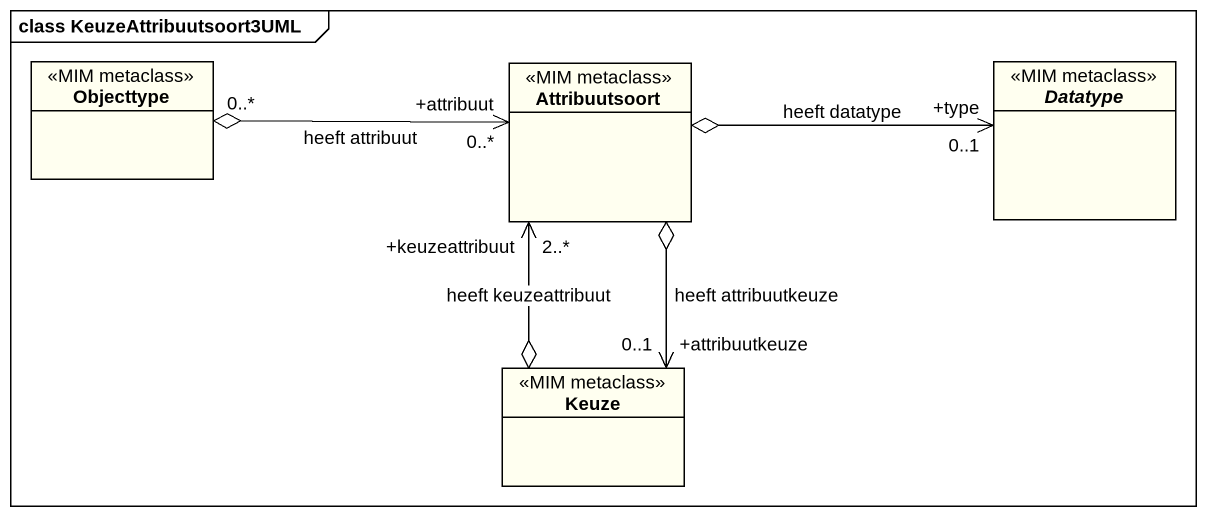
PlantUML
@startuml
mainframe class KeuzeAttribuutsoort3UML
hide circle
hide empty members
class Objecttype <<MIM metaclass>> #FFFFF0
class Attribuutsoort <<MIM metaclass>> #FFFFF0
abstract class Datatype <<MIM metaclass>> #FFFFF0
class Keuze <<MIM metaclass>> #FFFFF0
Attribuutsoort "+attribuut\n0..*" <-left-o "0..*" Objecttype : heeft attribuut
Attribuutsoort o-right-> "+type\n0..1" Datatype : heeft datatype
Attribuutsoort "+keuzeattribuut\n2..*" <--o Keuze : heeft keuzeattribuut
Attribuutsoort o--> "+attribuutkeuze\n0..1" Keuze : heeft attribuutkeuze
@enduml
